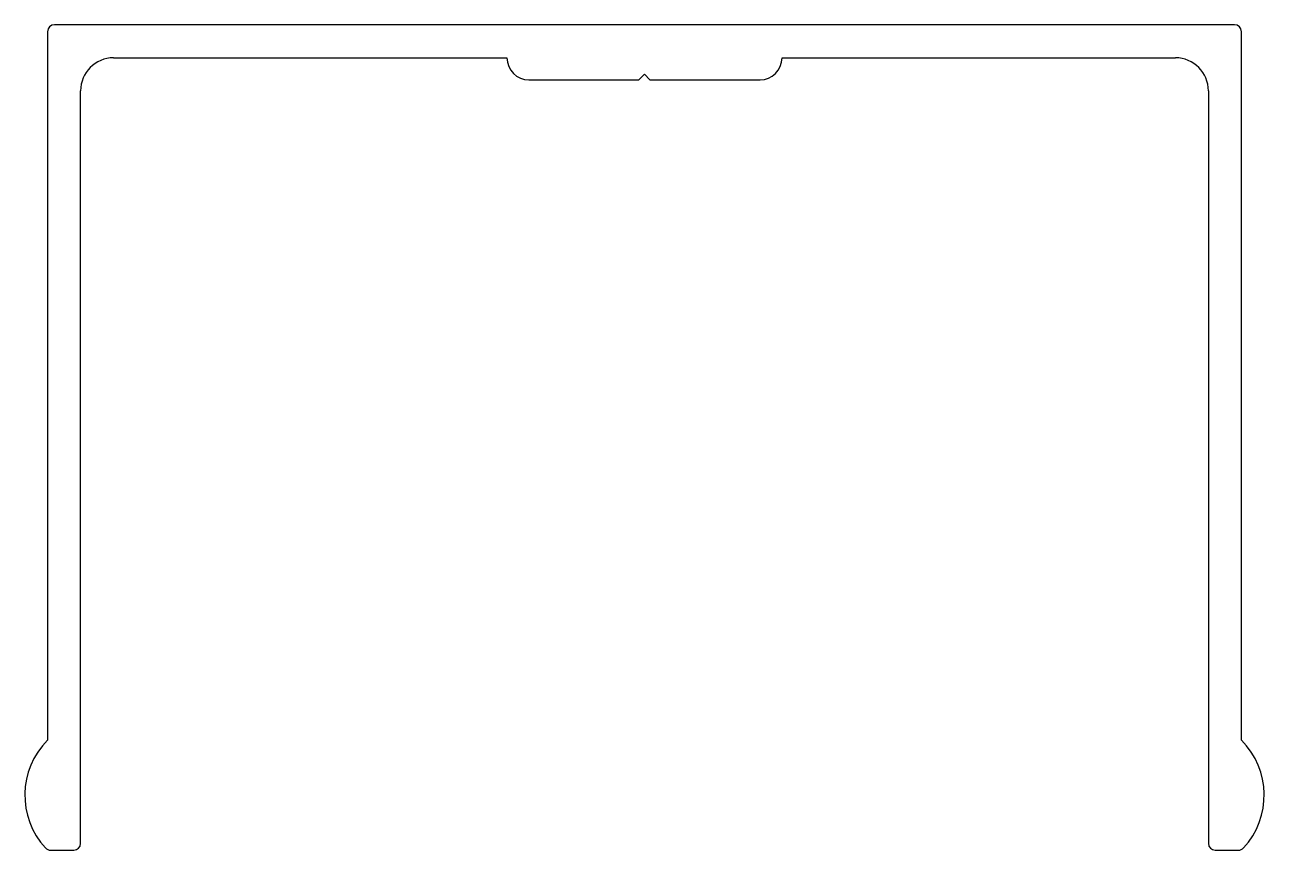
# Model space of a CAD drawing. Extents: x 1044 to 1089.1, y 608.1 to 638.1.
import ezdxf

# ---------------------------------------------------------------- set-up
doc = ezdxf.new("R2010")
doc.units = 0
doc.layers.get('0').update_dxf_attribs({"linetype": 'CONTINUOUS'})

msp = doc.modelspace()

# ---------------------------------------------------------------- linework, layer by layer
for p, q in [((1088.013, 638.059), (1045.113, 638.059)), ((1044.863, 637.809), (1044.863, 612.059)), ((1088.263, 612.059), (1088.263, 637.809)), ((1047.263, 636.859), (1061.563, 636.859)), ((1071.563, 636.859), (1085.863, 636.859)), ((1066.363, 636.059), (1066.563, 636.259)), ((1066.563, 636.259), (1066.763, 636.059)), ((1062.363, 636.059), (1066.363, 636.059)), ((1066.763, 636.059), (1070.763, 636.059)), ((1046.063, 608.309), (1046.063, 635.659)), ((1087.063, 635.659), (1087.063, 608.309)), ((1044.97, 608.059), (1045.813, 608.059)), ((1087.313, 608.059), (1088.157, 608.059))]:
    msp.add_line(p, q)
for centre, radius, start, end in [((1045.113, 637.809), 0.25, 90, 180), ((1088.013, 637.809), 0.25, 360, 90), ((1047.263, 635.659), 1.2, 90.0023, 179.9977), ((1062.363, 636.859), 0.8, 180.0052, 270.0035), ((1070.763, 636.859), 0.8, 269.9965, 359.9948), ((1085.863, 635.659), 1.2, 0.0023, 89.9977), ((1046.863, 610.059), 2.828, 135, 222.7428), ((1086.263, 610.059), 2.828, 317.2572, 45), ((1045.813, 608.309), 0.25, 270, 0), ((1087.313, 608.309), 0.25, 180, 270), ((1044.97, 608.309), 0.25, 222.7428, 270), ((1088.157, 608.309), 0.25, 270, 317.2572)]:
    msp.add_arc(centre, radius, start, end)

doc.saveas('drawing.dxf')
